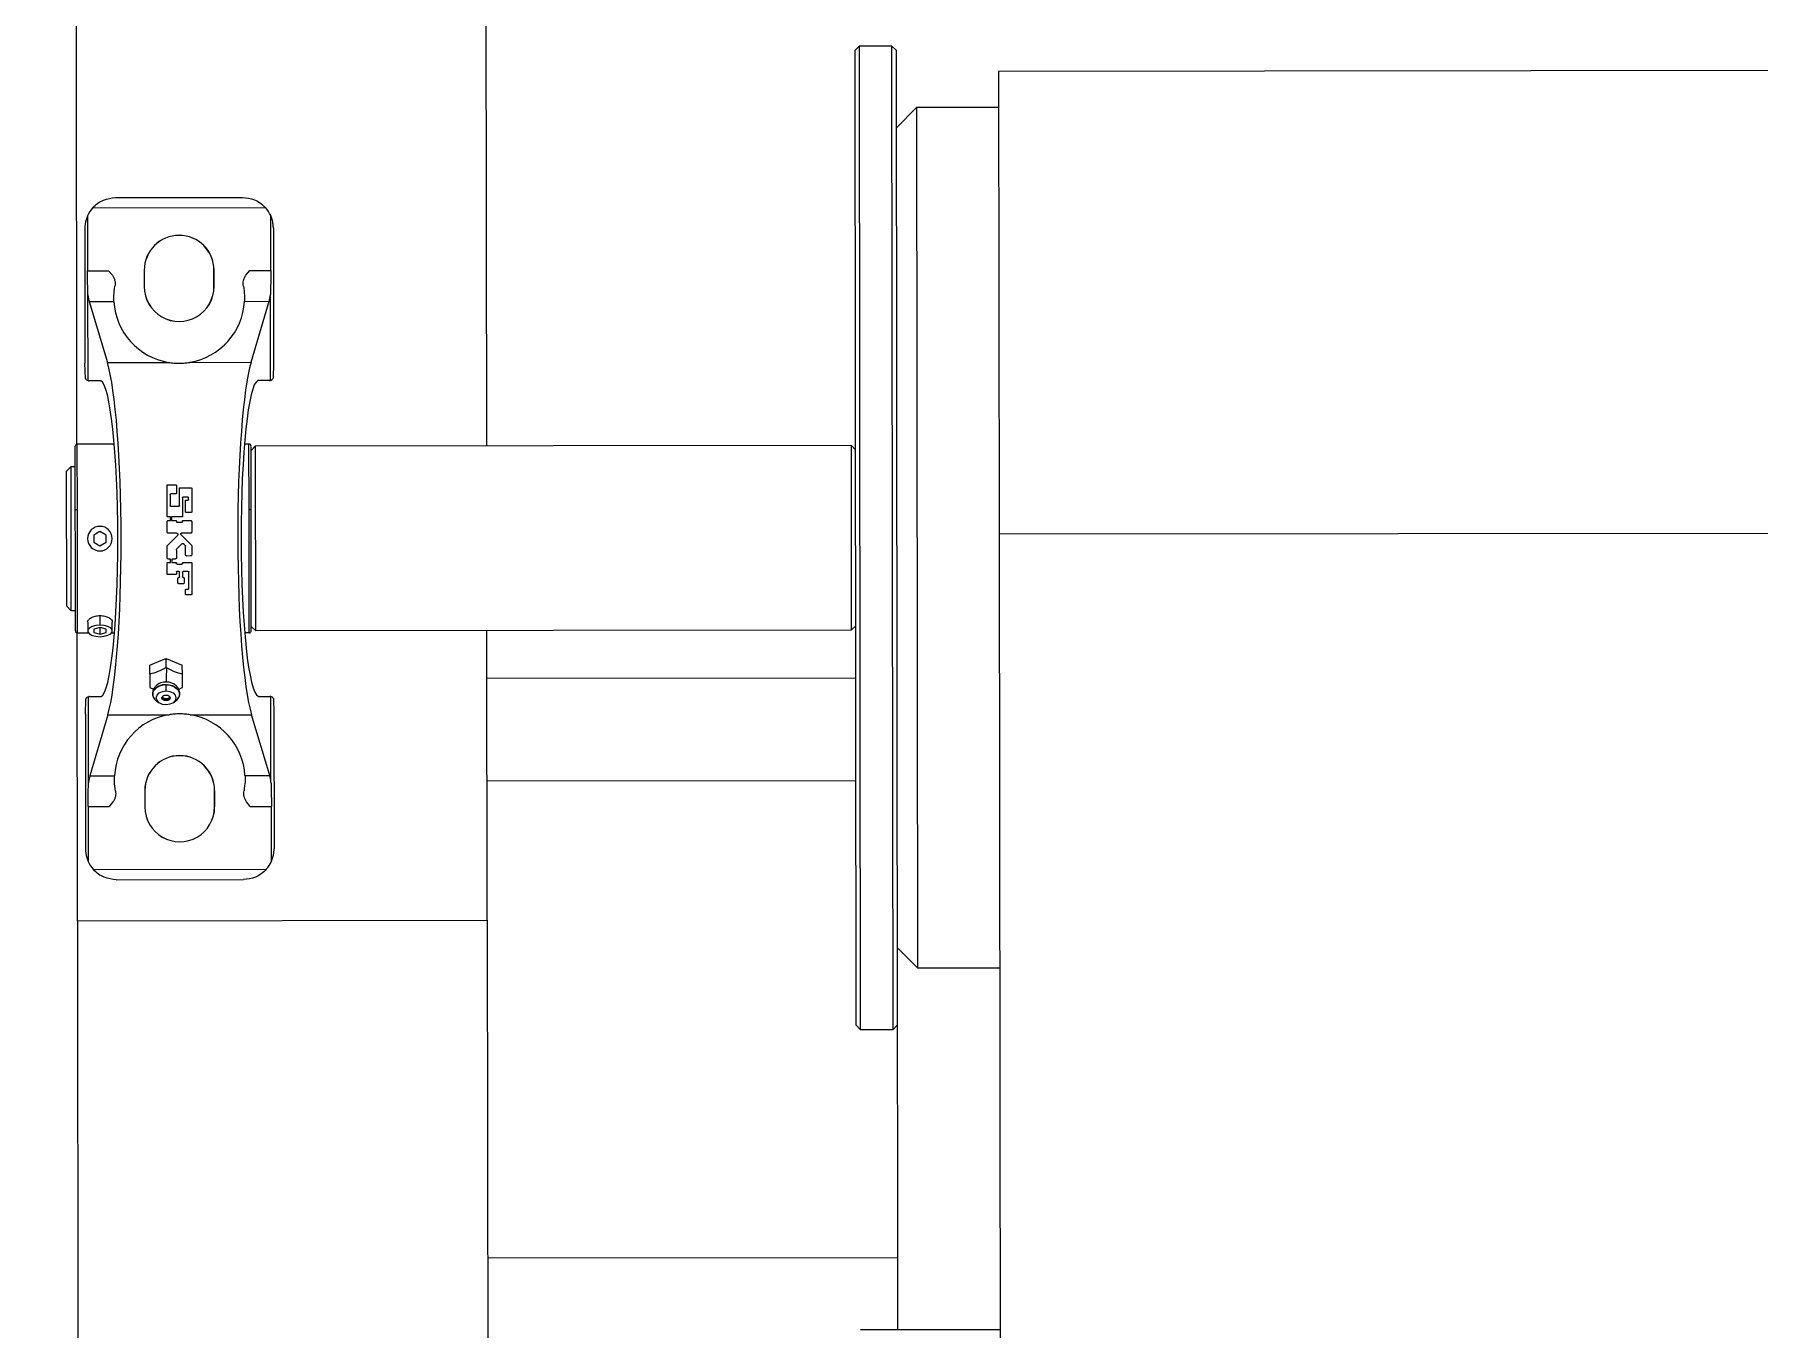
# Model space of a CAD drawing. Header units: feet. Extents: x -99009 to 3252343, y -11094690 to 9035152.
# Drawn here: x 2514969.4 to 2515390.3, y -1991440.2 to -1991124.1 of the extents above; entities that cross this region are included whole.
import ezdxf

# ---------------------------------------------------------------- set-up
doc = ezdxf.new("R2010")
doc.units = ezdxf.units.FT
for name, color, linetype in [('1', 1, 'Continuous'), ('JOB', 4, 'Continuous'), ('K-LINE', 7, 'Continuous')]:
    doc.layers.add(name, color=color, linetype=linetype)

# ---------------------------------------------------------------- blocks, each defined once
blk = doc.blocks.new('furnace')
at = {"layer": 'K-LINE', "color": 7, "linetype": 'Continuous', "lineweight": 25}
for p, q in [((120293.65, 49679.19), (120293.65, 48879.19)), ((120406.65, 49679.19), (120406.65, 48879.19)), ((120293.65, 48879.19), (120406.65, 48879.19)), ((120302.46, 48879.19), (120302.46, 48859.19)), ((120406.65, 48879.19), (121600.71, 48879.19)), ((120512.46, 48859.19), (120512.46, 48879.19)), ((120600.71, 48845.19), (120600.71, 48879.19)), ((120302.46, 48859.19), (120307.46, 48854.19)), ((120302.46, 48859.19), (120512.46, 48859.19)), ((120507.46, 48854.19), (120512.46, 48859.19)), ((120288.46, 48854.19), (120287.46, 48853.19)), ((120287.46, 48853.19), (120287.46, 48845.19)), ((120291.38, 48853.19), (120287.46, 48853.19)), ((120288.46, 48854.19), (120292.35, 48854.19)), ((120527.46, 48853.19), (120291.38, 48853.19)), ((120292.35, 48854.19), (120526.46, 48854.19)), ((120527.46, 48853.19), (120526.46, 48854.19)), ((120526.46, 48854.19), (120565.14, 48854.19)), ((120527.46, 48845.19), (120527.46, 48853.19)), ((120565.14, 48854.19), (120600.71, 48854.19)), ((120583.21, 48854.19), (120583.21, 48754.19)), ((120287.46, 48845.19), (120288.46, 48844.19)), ((120287.46, 48845.19), (120291.38, 48845.19)), ((120292.35, 48844.19), (120288.46, 48844.19)), ((120291.38, 48845.19), (120527.46, 48845.19)), ((120526.46, 48844.19), (120292.35, 48844.19)), ((120385.96, 48844.19), (120384.96, 48843.19)), ((120429.96, 48843.19), (120428.96, 48844.19)), ((120441.71, 48844.19), (120441.71, 48754.19)), ((120466.71, 48754.19), (120466.71, 48844.19)), ((120526.46, 48844.19), (120527.46, 48845.19)), ((120384.96, 48843.19), (120384.96, 48697.69)), ((120385.7, 48843.19), (120384.96, 48843.19)), ((120429.96, 48843.19), (120385.7, 48843.19)), ((120429.96, 48697.69), (120429.96, 48843.19)), ((120384.96, 48754.19), (120250.71, 48754.19)), ((120500.71, 48754.19), (120429.96, 48754.19)), ((120500.71, 48754.19), (121600.71, 48754.19)), ((120500.71, 48654.19), (120500.71, 48754.19)), ((120342.08, 48701.55), (120328.67, 48701.55)), ((120331.71, 48702.19), (120364.65, 48702.19)), ((120342.08, 48696.41), (120342.08, 48701.55)), ((120368.88, 48701.46), (120347.93, 48701.46)), ((120364.45, 48696.74), (120349.58, 48701.16)), ((120349.58, 48695.11), (120349.58, 48701.16)), ((120364.65, 48702.19), (120368.37, 48702.09)), ((120368.91, 48701.19), (120368.91, 48698.35)), ((120446.01, 48698.35), (120446.01, 48701.19)), ((120467, 48701.46), (120446.05, 48701.46)), ((120446.56, 48702.09), (120450.27, 48702.19)), ((120450.27, 48702.19), (120483.21, 48702.19)), ((120465.35, 48701.16), (120450.47, 48696.74)), ((120465.35, 48695.11), (120465.35, 48701.16)), ((120472.85, 48696.41), (120472.85, 48701.55)), ((120486.26, 48701.55), (120472.85, 48701.55)), ((120326.71, 48658.1), (120326.71, 48700.28)), ((120364.45, 48681.78), (120364.45, 48696.74)), ((120368.91, 48698.35), (120368.94, 48698.35)), ((120384.96, 48697.69), (120385.96, 48696.69)), ((120384.96, 48697.69), (120385.7, 48697.69)), ((120385.7, 48697.69), (120429.96, 48697.69)), ((120428.96, 48696.69), (120386.66, 48696.69)), ((120428.96, 48696.69), (120429.96, 48697.69)), ((120445.98, 48698.35), (120446.01, 48698.35)), ((120450.47, 48681.78), (120450.47, 48696.74)), ((120488.21, 48658.1), (120488.21, 48700.28)), ((120324.21, 48663.69), (120324.21, 48694.69)), ((120343.19, 48695.5), (120342.08, 48696.41)), ((120400.34, 48696.19), (120384.41, 48696.19)), ((120384.41, 48696.19), (120384.41, 48695.09)), ((120430.51, 48696.19), (120400.34, 48696.19)), ((120430.51, 48696.19), (120430.51, 48695.09)), ((120472.85, 48696.41), (120471.73, 48695.5)), ((120490.71, 48663.69), (120490.71, 48694.69)), ((120345.96, 48687.72), (120341.96, 48687.72)), ((120341.96, 48687.72), (120341.96, 48687.69)), ((120345.96, 48687.69), (120341.96, 48687.69)), ((120345.96, 48687.72), (120345.96, 48687.69)), ((120472.96, 48687.72), (120468.96, 48687.72)), ((120468.96, 48687.72), (120468.96, 48687.69)), ((120472.96, 48687.69), (120468.96, 48687.69)), ((120472.96, 48687.72), (120472.96, 48687.69)), ((120395.08, 48679.29), (120395.08, 48682.09)), ((120395.17, 48682.19), (120400.97, 48682.19)), ((120397.32, 48681.34), (120397.32, 48680.04)), ((120397.98, 48681.44), (120397.42, 48681.44)), ((120397.42, 48679.94), (120402.1, 48679.94)), ((120398.07, 48680.79), (120398.07, 48681.34)), ((120400.97, 48680.69), (120398.17, 48680.69)), ((120401.07, 48682.09), (120401.07, 48680.79)), ((120402.19, 48679.85), (120402.19, 48677.29)), ((120403.03, 48680.13), (120403.03, 48681.88)), ((120403.48, 48679.94), (120403.22, 48679.94)), ((120403.34, 48682.19), (120405.87, 48682.19)), ((120403.48, 48678.45), (120403.48, 48679.94)), ((120406.18, 48681.88), (120406.18, 48679.67)), ((120406.49, 48679.54), (120408.98, 48682.03)), ((120409.14, 48680.6), (120408.74, 48680.2)), ((120408.74, 48679.77), (120409.91, 48678.6)), ((120409.36, 48682.19), (120411.41, 48682.19)), ((120411.41, 48680.69), (120409.36, 48680.69)), ((120411.72, 48681.88), (120411.72, 48681)), ((120413.31, 48680.11), (120413.31, 48682.1)), ((120413.41, 48682.19), (120421.08, 48682.19)), ((120413.52, 48679.94), (120413.48, 48679.94)), ((120413.69, 48678.61), (120413.69, 48679.78)), ((120415.48, 48681.35), (120415.48, 48680.11)), ((120419.73, 48681.44), (120415.58, 48681.44)), ((120415.65, 48679.94), (120416.82, 48679.94)), ((120416.98, 48680.11), (120416.98, 48680.15)), ((120417.15, 48680.32), (120418.31, 48680.32)), ((120418.48, 48680.15), (120418.48, 48678.99)), ((120419.83, 48680.79), (120419.83, 48681.35)), ((120421.08, 48680.69), (120419.92, 48680.69)), ((120421.17, 48682.1), (120421.17, 48680.79)), ((120436.76, 48675.89), (120438.38, 48679.86)), ((120440.55, 48679.86), (120438.38, 48679.86)), ((120444.27, 48678.94), (120443.8, 48679.85)), ((120364.45, 48661.65), (120364.45, 48676.61)), ((120394.33, 48676.3), (120394.33, 48678.35)), ((120394.43, 48678.45), (120396.48, 48678.45)), ((120402.1, 48676.2), (120394.43, 48676.2)), ((120399.47, 48679.19), (120395.17, 48679.19)), ((120396.58, 48678.35), (120396.58, 48677.04)), ((120396.67, 48676.95), (120399.47, 48676.95)), ((120399.57, 48677.04), (120399.57, 48679.1)), ((120402.19, 48677.29), (120403.03, 48677.29)), ((120403.03, 48677.04), (120402.19, 48677.04)), ((120402.19, 48677.04), (120402.19, 48676.3)), ((120403.03, 48677.29), (120403.03, 48678.26)), ((120403.03, 48676.51), (120403.03, 48677.04)), ((120403.22, 48678.45), (120403.48, 48678.45)), ((120405.87, 48676.2), (120403.34, 48676.2)), ((120406.18, 48678.51), (120406.18, 48676.51)), ((120409.14, 48676.29), (120406.7, 48678.73)), ((120412.16, 48676.2), (120409.36, 48676.2)), ((120410.29, 48678.45), (120412.16, 48678.45)), ((120412.47, 48678.14), (120412.47, 48677.29)), ((120412.47, 48677.29), (120413.31, 48677.29)), ((120413.31, 48677.04), (120412.47, 48677.04)), ((120412.47, 48677.04), (120412.47, 48676.51)), ((120413.31, 48677.29), (120413.31, 48678.28)), ((120413.31, 48676.37), (120413.31, 48677.04)), ((120413.48, 48678.45), (120413.52, 48678.45)), ((120416.14, 48676.2), (120413.48, 48676.2)), ((120415.48, 48679.03), (120415.48, 48678.54)), ((120415.58, 48678.45), (120416.07, 48678.45)), ((120416.82, 48679.19), (120415.65, 48679.19)), ((120416.23, 48678.28), (120416.23, 48676.29)), ((120416.98, 48678.99), (120416.98, 48679.03)), ((120418.31, 48678.82), (120417.15, 48678.82)), ((120437.24, 48674.64), (120436.76, 48675.89)), ((120438.93, 48675.89), (120436.76, 48675.89)), ((120438.98, 48675.98), (120438.94, 48675.91)), ((120444.66, 48675.89), (120443.14, 48675.89)), ((120445.97, 48676.73), (120446.18, 48676.78)), ((120446.15, 48679.03), (120446.47, 48678.84)), ((120447.06, 48675.89), (120446.88, 48675.89)), ((120447.54, 48677.61), (120447.09, 48678.24)), ((120450.47, 48661.65), (120450.47, 48676.61)), ((120438.38, 48671.92), (120437.24, 48674.64)), ((120440.55, 48671.92), (120438.38, 48671.92)), ((120443.8, 48671.94), (120444.23, 48672.83)), ((120446.18, 48675.01), (120445.97, 48675.06)), ((120447.09, 48673.55), (120447.54, 48674.18)), ((120341.96, 48670.67), (120341.96, 48670.69)), ((120341.96, 48670.69), (120345.96, 48670.69)), ((120341.96, 48670.67), (120345.96, 48670.67)), ((120345.96, 48670.67), (120345.96, 48670.69)), ((120468.96, 48670.69), (120472.96, 48670.69)), ((120468.96, 48670.67), (120468.96, 48670.69)), ((120468.96, 48670.67), (120472.96, 48670.67)), ((120472.96, 48670.67), (120472.96, 48670.69)), ((120349.58, 48657.23), (120349.58, 48663.28)), ((120384.41, 48663.3), (120384.41, 48654.29)), ((120430.51, 48663.3), (120430.51, 48662.57)), ((120465.35, 48657.23), (120465.35, 48663.28)), ((120342.08, 48661.98), (120343.19, 48662.89)), ((120342.08, 48656.84), (120342.08, 48661.98)), ((120349.58, 48657.23), (120364.45, 48661.65)), ((120368.94, 48660.04), (120368.91, 48660.04)), ((120368.91, 48660.04), (120368.91, 48657.19)), ((120406.6, 48661.29), (120405.73, 48659.79)), ((120405.73, 48659.79), (120406.6, 48658.29)), ((120408.33, 48661.29), (120406.6, 48661.29)), ((120409.19, 48659.79), (120408.33, 48661.29)), ((120408.33, 48658.29), (120409.19, 48659.79)), ((120428.57, 48659.79), (120426.23, 48659.79)), ((120429.98, 48662.79), (120427.81, 48662.79)), ((120429.57, 48661.29), (120429.16, 48659.79)), ((120429.16, 48659.79), (120429.57, 48658.29)), ((120430.79, 48659.79), (120429.16, 48659.79)), ((120430.38, 48661.29), (120429.57, 48661.29)), ((120430.79, 48659.79), (120430.38, 48661.29)), ((120430.38, 48658.29), (120430.79, 48659.79)), ((120446.01, 48660.04), (120445.98, 48660.04)), ((120446.01, 48657.19), (120446.01, 48660.04)), ((120450.47, 48661.65), (120465.35, 48657.23)), ((120471.73, 48662.89), (120472.85, 48661.98)), ((120472.85, 48656.84), (120472.85, 48661.98)), ((120328.67, 48656.84), (120342.08, 48656.84)), ((120331.71, 48656.19), (120364.65, 48656.19)), ((120368.88, 48656.93), (120347.93, 48656.93)), ((120368.37, 48656.3), (120364.65, 48656.19)), ((120406.6, 48658.29), (120408.33, 48658.29)), ((120427.81, 48656.79), (120429.98, 48656.79)), ((120429.57, 48658.29), (120430.38, 48658.29)), ((120430.51, 48657.02), (120430.51, 48654.29)), ((120467, 48656.93), (120446.05, 48656.93)), ((120450.27, 48656.19), (120446.56, 48656.3)), ((120450.27, 48656.19), (120483.21, 48656.19)), ((120472.85, 48656.84), (120486.26, 48656.84)), ((120384.42, 48654.19), (120250.71, 48654.19)), ((120400.34, 48654.29), (120384.41, 48654.29)), ((120400.49, 48653.79), (120384.91, 48653.79)), ((120389.96, 48653.79), (120389.96, 48652.69)), ((120389.96, 48652.69), (120390.96, 48651.69)), ((120389.96, 48652.69), (120424.96, 48652.69)), ((120423.96, 48651.69), (120390.96, 48651.69)), ((120430.51, 48654.29), (120400.34, 48654.29)), ((120423.96, 48651.69), (120424.96, 48652.69)), ((120424.96, 48652.69), (120424.96, 48653.79)), ((120500.71, 48654.19), (120430.5, 48654.19)), ((120500.71, 48654.19), (121600.71, 48654.19))]:
    blk.add_line(p, q, dxfattribs=at)
at = {"layer": 'K-LINE', "color": 7, "linetype": 'Continuous', "lineweight": 25, "flags": 128}
for points in [[(120400.34, 48696.19), (120400.34, 48696.29), (120400.35, 48696.39), (120400.37, 48696.47), (120400.39, 48696.55), (120400.41, 48696.61), (120400.44, 48696.66), (120400.46, 48696.69), (120400.49, 48696.69)], [(120444.7, 48672.76), (120443.99, 48673.29), (120443.45, 48674.15), (120443.14, 48675.21), (120443.11, 48676.35), (120443.36, 48677.44), (120443.86, 48678.35), (120444.55, 48678.96), (120445.34, 48679.19), (120446.15, 48679.03)], [(120443.14, 48675.89), (120443.2, 48676.66), (120443.39, 48677.39), (120443.7, 48678.03), (120444.1, 48678.55), (120444.57, 48678.93), (120445.1, 48679.14), (120445.64, 48679.17), (120446.18, 48679.02)], [(120444.66, 48675.89), (120444.79, 48676.81), (120445.15, 48677.59), (120445.7, 48678.11), (120446.35, 48678.29), (120447, 48678.11), (120447.55, 48677.59), (120447.92, 48676.81), (120448.05, 48675.89)], [(120448.05, 48675.89), (120447.92, 48674.98), (120447.55, 48674.2), (120447, 48673.68), (120446.35, 48673.49), (120445.7, 48673.68), (120445.15, 48674.2), (120444.79, 48674.98), (120444.66, 48675.89)], [(120445.65, 48675.89), (120445.7, 48676.28), (120445.85, 48676.6), (120446.08, 48676.82), (120446.35, 48676.89), (120446.62, 48676.82), (120446.85, 48676.6), (120447.01, 48676.28), (120447.06, 48675.89)], [(120447.06, 48675.89), (120447.01, 48675.51), (120446.85, 48675.19), (120446.62, 48674.97), (120446.35, 48674.89), (120446.08, 48674.97), (120445.85, 48675.19), (120445.7, 48675.51), (120445.65, 48675.89)], [(120431.39, 48659.79), (120431.3, 48660.82), (120431.06, 48661.72), (120430.68, 48662.39), (120430.22, 48662.75), (120429.73, 48662.75), (120429.27, 48662.39), (120428.9, 48661.72), (120428.65, 48660.82), (120428.57, 48659.79)], [(120428.57, 48659.79), (120428.65, 48658.77), (120428.9, 48657.87), (120429.27, 48657.2), (120429.73, 48656.84), (120430.22, 48656.84), (120430.68, 48657.2), (120431.06, 48657.87), (120431.3, 48658.77), (120431.39, 48659.79)], [(120400.49, 48653.79), (120400.46, 48653.8), (120400.44, 48653.83), (120400.41, 48653.88), (120400.39, 48653.94), (120400.37, 48654.02), (120400.35, 48654.1), (120400.34, 48654.2), (120400.34, 48654.29)]]:
    blk.add_lwpolyline(points, dxfattribs=at)
at = {"layer": 'K-LINE', "color": 7, "linetype": 'Continuous', "lineweight": 25}
for centre, radius, start, end in [((120331.71, 48694.69), 7.5, 113.9554, 131.8103), ((120367.91, 48701.19), 1, 15.3828, 63.0739), ((120367.91, 48701.19), 1, 0, 15.3828), ((120447.01, 48701.19), 1, 164.6172, 180), ((120447.01, 48701.19), 1, 116.9261, 164.6172), ((120483.21, 48694.69), 7.5, 48.1897, 66.0446), ((120384.91, 48696.19), 0.5, 90, 180), ((120430.01, 48696.19), 0.5, 0, 90), ((120348.72, 48679.19), 15.94, 9.3355, 86.9287), ((120466.2, 48679.19), 15.94, 93.0713, 170.6645), ((120341.96, 48679.19), 8.52, 90, 270), ((120341.96, 48679.19), 8.5, 90, 270), ((120345.96, 48679.19), 8.52, 270, 90), ((120345.96, 48679.19), 8.5, 270, 90), ((120468.96, 48679.19), 8.52, 90, 270), ((120468.96, 48679.19), 8.5, 90, 270), ((120472.96, 48679.19), 8.52, 270, 90), ((120472.96, 48679.19), 8.5, 270, 90), ((120442.58, 48677.38), 3.2, 129.0774, 129.3857), ((120441.77, 48677.38), 3.2, 50.6143, 50.9226), ((120348.72, 48679.19), 15.94, 273.0713, 350.6645), ((120445.42, 48675.89), 6.47, 179.9037, 180.0963), ((120441.64, 48790.76), 114.81, 268.6709, 270.4248), ((120445.89, 48676.07), 3.39, 135.8107, 182.0469), ((120446.05, 48675.79), 3.56, 177.3134, 223.1854), ((120446.5, 48675.65), 3.37, 175.8136, 238.5695), ((120446.14, 48678.99), 0.0465, 39.1055, 85.1103), ((120445.15, 48676.9), 2.35, 34.6829, 64.1097), ((120445.21, 48675.93), 1.29, 358.2761, 41.1763), ((120446.13, 48676.19), 0.595, 31.3824, 85.3272), ((120445.21, 48675.86), 1.29, 318.8237, 1.7239), ((120445.96, 48676.01), 0.929, 352.9379, 70.9582), ((120445.96, 48675.78), 0.929, 289.0418, 7.0621), ((120445.72, 48675.89), 1.1, 0, 33.3142), ((120445.72, 48675.89), 1.1, 326.6858, 0), ((120466.2, 48679.19), 15.94, 189.3355, 266.9287), ((120442.58, 48674.41), 3.2, 230.6143, 230.9226), ((120441.77, 48674.41), 3.2, 309.0774, 309.3857), ((120444.61, 48673.72), 0.965, 245.6276, 275.512), ((120445.43, 48674.36), 1.76, 245.6984, 306.7284), ((120444.7, 48672.83), 0.0772, 276.7277, 309.3959), ((120445.46, 48674.53), 1.9, 247.7665, 328.9936), ((120446.13, 48675.6), 0.595, 274.6728, 328.6176), ((120407.46, 48659.79), 3, 0, 180), ((120407.46, 48659.79), 3, 180, 0), ((120331.71, 48663.69), 7.5, 228.1897, 246.0446), ((120367.91, 48657.19), 1, 296.9261, 344.6172), ((120367.91, 48657.19), 1, 344.6172, 0), ((120447.01, 48657.19), 1, 180, 195.3828), ((120447.01, 48657.19), 1, 195.3828, 243.0739), ((120483.21, 48663.69), 7.5, 293.9554, 311.8103), ((120384.91, 48654.29), 0.5, 180, 270), ((120430.01, 48654.29), 0.5, 270, 0)]:
    blk.add_arc(centre, radius, start, end, dxfattribs=at)
for centre, major_axis, start_param, end_param in [((120342.08, 48700.85), (-8, 0), 3.498272, 3.89277), ((120472.85, 48700.85), (-8, 0), 5.532008, 5.926506), ((120407.46, 48698.51), (-45.9, 0), 0.35668, 2.784913), ((120407.46, 48698.51), (-38.55, 0), 0.03892, 1.570796), ((120407.46, 48698.51), (-38.55, 0), 1.570796, 3.102672), ((120407.46, 48659.88), (-45.9, 0), 3.498272, 5.926506), ((120407.46, 48659.88), (-38.55, 0), 4.712389, 6.244265), ((120407.46, 48659.88), (-38.55, 0), 3.180513, 4.712389), ((120342.08, 48657.54), (-8, 0), 2.390415, 2.784913), ((120472.85, 48657.54), (-8, 0), 0.35668, 0.751178)]:
    blk.add_ellipse(centre, major_axis=major_axis, ratio=0.110931, start_param=start_param, end_param=end_param, dxfattribs=at)
for points, knots in [([(120331.71, 48702.19), (120331.68, 48702.19), (120331.61, 48702.19), (120331.46, 48702.19), (120331.18, 48702.18), (120330.86, 48702.15), (120330.48, 48702.1), (120330.05, 48702.01), (120329.59, 48701.89), (120329.1, 48701.73), (120328.82, 48701.61), (120328.67, 48701.55)], [0, 0, 0, 0, 0.005217, 0.011098, 0.02652, 0.077052, 0.156855, 0.266721, 0.459814, 0.704968, 1, 1, 1, 1]), ([(120342.08, 48701.55), (120342.62, 48701.55), (120343.71, 48701.55), (120345.29, 48701.53), (120346.74, 48701.5), (120347.54, 48701.47), (120347.93, 48701.46)], [0, 0, 0, 0, 0.2473298, 0.4999566, 0.7526065, 1, 1, 1, 1]), ([(120467, 48701.46), (120467.39, 48701.47), (120468.18, 48701.5), (120469.64, 48701.53), (120471.21, 48701.55), (120472.3, 48701.55), (120472.85, 48701.55)], [0, 0, 0, 0, 0.2473935, 0.5000434, 0.7526702, 1, 1, 1, 1]), ([(120486.26, 48701.55), (120486.1, 48701.61), (120485.82, 48701.73), (120485.34, 48701.89), (120484.87, 48702.01), (120484.44, 48702.1), (120484.07, 48702.15), (120483.75, 48702.18), (120483.46, 48702.19), (120483.32, 48702.19), (120483.25, 48702.19), (120483.21, 48702.19)], [0, 0, 0, 0, 0.295032, 0.540186, 0.733279, 0.843145, 0.922948, 0.97348, 0.988902, 0.994783, 1, 1, 1, 1]), ([(120324.21, 48694.69), (120324.32, 48695.68), (120324.49, 48697.17), (120325.52, 48699.06), (120326.32, 48699.88), (120326.71, 48700.28)], [0, 0, 0, 0, 0.499602, 0.750383, 1, 1, 1, 1]), ([(120400.49, 48696.69), (120399.12, 48696.69), (120396.36, 48696.69), (120392.73, 48696.69), (120389.64, 48696.69), (120387.23, 48696.69), (120385.65, 48696.69), (120384.9, 48696.69), (120384.99, 48696.69), (120385.02, 48696.69)], [0, 0, 0, 0, 0.156254, 0.312508, 0.468761, 0.625015, 0.781269, 0.937523, 1, 1, 1, 1]), ([(120429.91, 48696.69), (120429.92, 48696.69), (120429.95, 48696.69), (120429.02, 48696.69), (120427.27, 48696.69), (120424.72, 48696.69), (120421.51, 48696.69), (120417.77, 48696.69), (120413.62, 48696.69), (120409.25, 48696.69), (120404.78, 48696.69), (120401.92, 48696.69), (120400.49, 48696.69)], [0, 0, 0, 0, 0.062515, 0.16668, 0.270845, 0.37501, 0.479175, 0.58334, 0.687505, 0.79167, 0.895835, 1, 1, 1, 1]), ([(120488.21, 48700.28), (120488.61, 48699.88), (120489.4, 48699.06), (120490.44, 48697.17), (120490.6, 48695.68), (120490.71, 48694.69)], [0, 0, 0, 0, 0.249617, 0.500398, 1, 1, 1, 1]), ([(120345.87, 48694.88), (120345.65, 48694.85), (120345.2, 48694.79), (120344.5, 48694.88), (120343.81, 48695.1), (120343.4, 48695.36), (120343.19, 48695.5)], [0, 0, 0, 0, 0.2502384, 0.5000495, 0.7507559, 1, 1, 1, 1]), ([(120345.87, 48694.88), (120346.68, 48694.98), (120348.3, 48695.19), (120349.15, 48695.14), (120349.58, 48695.11)], [0, 0, 0, 0, 0.50002, 1, 1, 1, 1]), ([(120465.35, 48695.11), (120465.78, 48695.14), (120466.63, 48695.19), (120468.25, 48694.98), (120469.06, 48694.88)], [0, 0, 0, 0, 0.500132, 1, 1, 1, 1]), ([(120471.73, 48695.5), (120471.53, 48695.36), (120471.11, 48695.09), (120470.42, 48694.88), (120469.72, 48694.79), (120469.28, 48694.85), (120469.06, 48694.88)], [0, 0, 0, 0, 0.250339, 0.500211, 0.750488, 1, 1, 1, 1]), ([(120364.45, 48676.61), (120364.51, 48677.02), (120364.63, 48677.85), (120364.68, 48679.2), (120364.63, 48680.54), (120364.51, 48681.37), (120364.45, 48681.78)], [0, 0, 0, 0, 0.250311, 0.500349, 0.750582, 1, 1, 1, 1]), ([(120395.08, 48682.09), (120395.08, 48682.1), (120395.08, 48682.11), (120395.08, 48682.13), (120395.09, 48682.15), (120395.11, 48682.17), (120395.14, 48682.19), (120395.16, 48682.19), (120395.17, 48682.19)], [0, 0, 0, 0, 0.12538, 0.250562, 0.376054, 0.501242, 0.750798, 1, 1, 1, 1]), ([(120397.32, 48681.34), (120397.32, 48681.35), (120397.33, 48681.36), (120397.33, 48681.39), (120397.35, 48681.41), (120397.38, 48681.44), (120397.41, 48681.44), (120397.42, 48681.44)], [0, 0, 0, 0, 0.125542, 0.250887, 0.500648, 0.750515, 1, 1, 1, 1]), ([(120397.42, 48679.94), (120397.41, 48679.94), (120397.38, 48679.95), (120397.35, 48679.97), (120397.33, 48680), (120397.33, 48680.02), (120397.32, 48680.03), (120397.32, 48680.04)], [0, 0, 0, 0, 0.249761, 0.499577, 0.74938, 0.874914, 1, 1, 1, 1]), ([(120397.98, 48681.44), (120397.99, 48681.44), (120398.01, 48681.44), (120398.05, 48681.41), (120398.06, 48681.39), (120398.07, 48681.36), (120398.07, 48681.35), (120398.07, 48681.34)], [0, 0, 0, 0, 0.249756, 0.49957, 0.749379, 0.874899, 1, 1, 1, 1]), ([(120398.17, 48680.69), (120398.16, 48680.69), (120398.13, 48680.7), (120398.1, 48680.72), (120398.08, 48680.75), (120398.07, 48680.77), (120398.07, 48680.78), (120398.07, 48680.79)], [0, 0, 0, 0, 0.249747, 0.499561, 0.749382, 0.874903, 1, 1, 1, 1]), ([(120400.97, 48682.19), (120400.98, 48682.19), (120401.01, 48682.19), (120401.04, 48682.16), (120401.06, 48682.13), (120401.07, 48682.11), (120401.07, 48682.09)], [0, 0, 0, 0, 0.250033, 0.500154, 0.750308, 1, 1, 1, 1]), ([(120401.07, 48680.79), (120401.07, 48680.77), (120401.06, 48680.75), (120401.04, 48680.72), (120401.01, 48680.7), (120400.99, 48680.69), (120400.97, 48680.69)], [0, 0, 0, 0, 0.2499701, 0.5000707, 0.7502483, 1, 1, 1, 1]), ([(120402.1, 48679.94), (120402.11, 48679.94), (120402.13, 48679.94), (120402.17, 48679.92), (120402.19, 48679.89), (120402.19, 48679.86), (120402.19, 48679.85)], [0, 0, 0, 0, 0.250023, 0.500141, 0.750299, 1, 1, 1, 1]), ([(120403.03, 48681.88), (120403.04, 48681.92), (120403.05, 48682), (120403.12, 48682.11), (120403.22, 48682.18), (120403.3, 48682.19), (120403.34, 48682.19)], [0, 0, 0, 0, 0.2499873, 0.5000939, 0.7502663, 1, 1, 1, 1]), ([(120403.22, 48679.94), (120403.19, 48679.95), (120403.15, 48679.95), (120403.08, 48679.99), (120403.04, 48680.05), (120403.04, 48680.1), (120403.03, 48680.13)], [0, 0, 0, 0, 0.250015, 0.500131, 0.750293, 1, 1, 1, 1]), ([(120405.87, 48682.19), (120405.91, 48682.19), (120405.99, 48682.18), (120406.09, 48682.11), (120406.16, 48682), (120406.17, 48681.92), (120406.18, 48681.88)], [0, 0, 0, 0, 0.250003, 0.500115, 0.750281, 1, 1, 1, 1]), ([(120408.74, 48679.77), (120408.72, 48679.8), (120408.67, 48679.86), (120408.65, 48679.99), (120408.67, 48680.11), (120408.72, 48680.17), (120408.74, 48680.2)], [0, 0, 0, 0, 0.2500097, 0.5001198, 0.7502785, 1, 1, 1, 1]), ([(120408.98, 48682.03), (120409.03, 48682.08), (120409.15, 48682.17), (120409.29, 48682.18), (120409.36, 48682.19)], [0, 0, 0, 0, 0.5001087, 1, 1, 1, 1]), ([(120409.14, 48680.6), (120409.18, 48680.63), (120409.24, 48680.68), (120409.32, 48680.69), (120409.36, 48680.69)], [0, 0, 0, 0, 0.500106, 1, 1, 1, 1]), ([(120411.41, 48682.19), (120411.45, 48682.19), (120411.53, 48682.18), (120411.64, 48682.11), (120411.71, 48682), (120411.72, 48681.92), (120411.72, 48681.88)], [0, 0, 0, 0, 0.250014, 0.500129, 0.750291, 1, 1, 1, 1]), ([(120411.72, 48681), (120411.72, 48680.96), (120411.71, 48680.88), (120411.64, 48680.78), (120411.53, 48680.71), (120411.45, 48680.7), (120411.41, 48680.69)], [0, 0, 0, 0, 0.2499884, 0.5000953, 0.7502674, 1, 1, 1, 1]), ([(120413.31, 48682.1), (120413.31, 48682.11), (120413.32, 48682.13), (120413.34, 48682.16), (120413.37, 48682.19), (120413.39, 48682.19), (120413.41, 48682.19)], [0, 0, 0, 0, 0.249975, 0.500078, 0.750253, 1, 1, 1, 1]), ([(120413.48, 48679.94), (120413.46, 48679.95), (120413.41, 48679.95), (120413.36, 48679.99), (120413.32, 48680.04), (120413.31, 48680.09), (120413.31, 48680.11)], [0, 0, 0, 0, 0.250028, 0.500148, 0.750304, 1, 1, 1, 1]), ([(120413.52, 48679.94), (120413.54, 48679.94), (120413.59, 48679.94), (120413.64, 48679.9), (120413.68, 48679.84), (120413.68, 48679.8), (120413.69, 48679.78)], [0, 0, 0, 0, 0.250038, 0.500158, 0.750306, 1, 1, 1, 1]), ([(120415.48, 48681.35), (120415.48, 48681.35), (120415.49, 48681.37), (120415.49, 48681.39), (120415.51, 48681.42), (120415.54, 48681.44), (120415.57, 48681.44), (120415.58, 48681.44)], [0, 0, 0, 0, 0.125543, 0.250895, 0.500675, 0.750539, 1, 1, 1, 1]), ([(120415.65, 48679.94), (120415.63, 48679.95), (120415.59, 48679.95), (120415.53, 48679.99), (120415.5, 48680.03), (120415.49, 48680.08), (120415.48, 48680.1), (120415.48, 48680.11)], [0, 0, 0, 0, 0.249744, 0.499556, 0.749378, 0.874874, 1, 1, 1, 1]), ([(120416.98, 48680.11), (120416.98, 48680.1), (120416.98, 48680.08), (120416.97, 48680.03), (120416.94, 48679.99), (120416.88, 48679.95), (120416.84, 48679.95), (120416.82, 48679.94)], [0, 0, 0, 0, 0.125542, 0.25089, 0.500657, 0.750524, 1, 1, 1, 1]), ([(120416.98, 48680.15), (120416.98, 48680.16), (120416.98, 48680.18), (120417, 48680.23), (120417.03, 48680.27), (120417.08, 48680.31), (120417.13, 48680.31), (120417.15, 48680.32)], [0, 0, 0, 0, 0.12554, 0.250891, 0.500658, 0.750526, 1, 1, 1, 1]), ([(120418.31, 48680.32), (120418.33, 48680.31), (120418.38, 48680.31), (120418.43, 48680.27), (120418.46, 48680.23), (120418.48, 48680.18), (120418.48, 48680.16), (120418.48, 48680.15)], [0, 0, 0, 0, 0.249763, 0.499579, 0.749382, 0.874939, 1, 1, 1, 1]), ([(120419.73, 48681.44), (120419.75, 48681.44), (120419.77, 48681.44), (120419.8, 48681.42), (120419.81, 48681.4), (120419.82, 48681.38), (120419.83, 48681.37), (120419.83, 48681.35), (120419.83, 48681.35)], [0, 0, 0, 0, 0.249472, 0.498977, 0.624541, 0.749696, 0.875123, 1, 1, 1, 1]), ([(120419.92, 48680.69), (120419.91, 48680.69), (120419.89, 48680.7), (120419.86, 48680.71), (120419.84, 48680.73), (120419.83, 48680.75), (120419.83, 48680.77), (120419.83, 48680.78), (120419.83, 48680.79)], [0, 0, 0, 0, 0.249468, 0.498973, 0.624536, 0.749697, 0.875129, 1, 1, 1, 1]), ([(120421.08, 48682.19), (120421.09, 48682.19), (120421.11, 48682.19), (120421.14, 48682.17), (120421.15, 48682.15), (120421.16, 48682.13), (120421.17, 48682.11), (120421.17, 48682.1), (120421.17, 48682.1)], [0, 0, 0, 0, 0.24948, 0.498985, 0.624554, 0.749698, 0.875157, 1, 1, 1, 1]), ([(120421.17, 48680.79), (120421.17, 48680.78), (120421.17, 48680.77), (120421.16, 48680.75), (120421.15, 48680.73), (120421.14, 48680.71), (120421.11, 48680.7), (120421.09, 48680.69), (120421.08, 48680.69)], [0, 0, 0, 0, 0.125377, 0.250551, 0.376027, 0.50122, 0.750772, 1, 1, 1, 1]), ([(120440.55, 48679.85), (120440.39, 48679.21), (120440.05, 48677.92), (120439.34, 48676.63), (120438.98, 48675.98)], [0, 0, 0, 0, 0.500077, 1, 1, 1, 1]), ([(120440.55, 48679.85), (120440.55, 48679.86), (120440.56, 48679.86), (120440.56, 48679.86), (120440.55, 48679.86), (120440.55, 48679.86)], [0, 0, 0, 0, 0.500618, 0.750772, 1, 1, 1, 1]), ([(120440.55, 48679.86), (120440.56, 48679.86), (120440.56, 48679.86), (120440.56, 48679.86), (120440.57, 48679.86), (120440.57, 48679.86)], [0, 0, 0, 0, 0.249448, 0.498992, 1, 1, 1, 1]), ([(120443.79, 48679.86), (120443.35, 48679.86), (120442.47, 48679.86), (120441.2, 48679.86), (120440.57, 48679.86)], [0, 0, 0, 0, 0.5, 1, 1, 1, 1]), ([(120443.79, 48679.86), (120443.79, 48679.86), (120443.79, 48679.86), (120443.8, 48679.86), (120443.8, 48679.86), (120443.8, 48679.86)], [0, 0, 0, 0, 0.5005255, 0.7509965, 1, 1, 1, 1]), ([(120443.8, 48679.86), (120443.8, 48679.86), (120443.8, 48679.86), (120443.8, 48679.86), (120443.8, 48679.86), (120443.8, 48679.85)], [0, 0, 0, 0, 0.2501315, 0.5001541, 1, 1, 1, 1]), ([(120450.47, 48681.78), (120450.41, 48681.37), (120450.3, 48680.54), (120450.25, 48679.19), (120450.3, 48677.85), (120450.42, 48677.02), (120450.47, 48676.61)], [0, 0, 0, 0, 0.250311, 0.500349, 0.750582, 1, 1, 1, 1]), ([(120394.33, 48678.35), (120394.33, 48678.36), (120394.33, 48678.37), (120394.34, 48678.39), (120394.35, 48678.4), (120394.36, 48678.42), (120394.39, 48678.44), (120394.41, 48678.44), (120394.43, 48678.45)], [0, 0, 0, 0, 0.125378, 0.250556, 0.376039, 0.50123, 0.750784, 1, 1, 1, 1]), ([(120394.43, 48676.2), (120394.41, 48676.2), (120394.39, 48676.2), (120394.36, 48676.22), (120394.35, 48676.24), (120394.34, 48676.26), (120394.33, 48676.28), (120394.33, 48676.29), (120394.33, 48676.3)], [0, 0, 0, 0, 0.249474, 0.498979, 0.624546, 0.749697, 0.875144, 1, 1, 1, 1]), ([(120395.17, 48679.19), (120395.16, 48679.2), (120395.14, 48679.2), (120395.11, 48679.22), (120395.09, 48679.24), (120395.08, 48679.25), (120395.08, 48679.27), (120395.08, 48679.28), (120395.08, 48679.29)], [0, 0, 0, 0, 0.249466, 0.498971, 0.624534, 0.749697, 0.875127, 1, 1, 1, 1]), ([(120396.48, 48678.45), (120396.49, 48678.44), (120396.52, 48678.44), (120396.55, 48678.42), (120396.57, 48678.39), (120396.57, 48678.37), (120396.57, 48678.36), (120396.58, 48678.35)], [0, 0, 0, 0, 0.249765, 0.499581, 0.749383, 0.874938, 1, 1, 1, 1]), ([(120396.67, 48676.95), (120396.66, 48676.95), (120396.63, 48676.95), (120396.6, 48676.97), (120396.58, 48677), (120396.58, 48677.03), (120396.58, 48677.04), (120396.58, 48677.04)], [0, 0, 0, 0, 0.249769, 0.499586, 0.74938, 0.874931, 1, 1, 1, 1]), ([(120399.47, 48679.19), (120399.49, 48679.19), (120399.51, 48679.19), (120399.54, 48679.17), (120399.57, 48679.14), (120399.57, 48679.11), (120399.57, 48679.1)], [0, 0, 0, 0, 0.250057, 0.500185, 0.750324, 1, 1, 1, 1]), ([(120399.57, 48677.04), (120399.57, 48677.04), (120399.57, 48677.03), (120399.56, 48677), (120399.54, 48676.97), (120399.51, 48676.95), (120399.49, 48676.95), (120399.47, 48676.95)], [0, 0, 0, 0, 0.125543, 0.250896, 0.500676, 0.75054, 1, 1, 1, 1]), ([(120402.19, 48676.3), (120402.19, 48676.28), (120402.19, 48676.26), (120402.16, 48676.23), (120402.13, 48676.2), (120402.11, 48676.2), (120402.1, 48676.2)], [0, 0, 0, 0, 0.24998, 0.500084, 0.750258, 1, 1, 1, 1]), ([(120403.03, 48678.26), (120403.04, 48678.29), (120403.04, 48678.33), (120403.08, 48678.4), (120403.15, 48678.44), (120403.19, 48678.44), (120403.22, 48678.45)], [0, 0, 0, 0, 0.249987, 0.500093, 0.750266, 1, 1, 1, 1]), ([(120403.34, 48676.2), (120403.3, 48676.2), (120403.22, 48676.21), (120403.12, 48676.28), (120403.05, 48676.39), (120403.04, 48676.47), (120403.03, 48676.51)], [0, 0, 0, 0, 0.250015, 0.50013, 0.750292, 1, 1, 1, 1]), ([(120406.18, 48676.51), (120406.17, 48676.47), (120406.16, 48676.39), (120406.09, 48676.28), (120405.99, 48676.21), (120405.91, 48676.2), (120405.87, 48676.2)], [0, 0, 0, 0, 0.25, 0.500111, 0.750278, 1, 1, 1, 1]), ([(120406.49, 48679.54), (120406.48, 48679.53), (120406.45, 48679.51), (120406.4, 48679.49), (120406.34, 48679.49), (120406.29, 48679.5), (120406.24, 48679.53), (120406.21, 48679.57), (120406.18, 48679.62), (120406.18, 48679.66), (120406.18, 48679.67)], [0, 0, 0, 0, 0.1250644, 0.2500764, 0.3750513, 0.5000074, 0.6249649, 0.7499438, 0.8749619, 1, 1, 1, 1]), ([(120406.18, 48678.51), (120406.18, 48678.54), (120406.19, 48678.6), (120406.23, 48678.69), (120406.29, 48678.75), (120406.37, 48678.8), (120406.45, 48678.82), (120406.55, 48678.82), (120406.63, 48678.79), (120406.68, 48678.75), (120406.7, 48678.73)], [0, 0, 0, 0, 0.125064, 0.250076, 0.37505, 0.500006, 0.624963, 0.749942, 0.87496, 1, 1, 1, 1]), ([(120409.36, 48676.2), (120409.32, 48676.2), (120409.24, 48676.21), (120409.18, 48676.26), (120409.14, 48676.29)], [0, 0, 0, 0, 0.50011, 1, 1, 1, 1]), ([(120410.29, 48678.45), (120410.22, 48678.45), (120410.07, 48678.47), (120409.96, 48678.56), (120409.91, 48678.6)], [0, 0, 0, 0, 0.500109, 1, 1, 1, 1]), ([(120412.16, 48678.45), (120412.2, 48678.44), (120412.28, 48678.43), (120412.38, 48678.36), (120412.46, 48678.26), (120412.46, 48678.18), (120412.47, 48678.14)], [0, 0, 0, 0, 0.250019, 0.500136, 0.750296, 1, 1, 1, 1]), ([(120412.47, 48676.51), (120412.46, 48676.47), (120412.46, 48676.39), (120412.38, 48676.28), (120412.28, 48676.21), (120412.2, 48676.2), (120412.16, 48676.2)], [0, 0, 0, 0, 0.249983, 0.500088, 0.750262, 1, 1, 1, 1]), ([(120413.31, 48678.28), (120413.31, 48678.3), (120413.32, 48678.35), (120413.36, 48678.4), (120413.41, 48678.44), (120413.46, 48678.44), (120413.48, 48678.45)], [0, 0, 0, 0, 0.249975, 0.500077, 0.750253, 1, 1, 1, 1]), ([(120413.48, 48676.2), (120413.46, 48676.2), (120413.41, 48676.21), (120413.36, 48676.24), (120413.32, 48676.3), (120413.31, 48676.34), (120413.31, 48676.37)], [0, 0, 0, 0, 0.250028, 0.500148, 0.750304, 1, 1, 1, 1]), ([(120413.69, 48678.61), (120413.68, 48678.59), (120413.68, 48678.55), (120413.64, 48678.49), (120413.59, 48678.45), (120413.54, 48678.45), (120413.52, 48678.45)], [0, 0, 0, 0, 0.24998, 0.500079, 0.75025, 1, 1, 1, 1]), ([(120415.48, 48679.03), (120415.48, 48679.04), (120415.49, 48679.06), (120415.5, 48679.1), (120415.53, 48679.15), (120415.59, 48679.19), (120415.63, 48679.19), (120415.65, 48679.19)], [0, 0, 0, 0, 0.125543, 0.250895, 0.500675, 0.750538, 1, 1, 1, 1]), ([(120415.58, 48678.45), (120415.57, 48678.45), (120415.54, 48678.45), (120415.51, 48678.47), (120415.49, 48678.5), (120415.49, 48678.52), (120415.48, 48678.53), (120415.48, 48678.54)], [0, 0, 0, 0, 0.249743, 0.499555, 0.749378, 0.874873, 1, 1, 1, 1]), ([(120416.07, 48678.45), (120416.09, 48678.44), (120416.13, 48678.44), (120416.19, 48678.4), (120416.22, 48678.35), (120416.23, 48678.31), (120416.23, 48678.29), (120416.23, 48678.28)], [0, 0, 0, 0, 0.249741, 0.499554, 0.749382, 0.87489, 1, 1, 1, 1]), ([(120416.23, 48676.29), (120416.23, 48676.29), (120416.23, 48676.27), (120416.22, 48676.25), (120416.21, 48676.22), (120416.18, 48676.2), (120416.15, 48676.2), (120416.14, 48676.2)], [0, 0, 0, 0, 0.125541, 0.250894, 0.500668, 0.750538, 1, 1, 1, 1]), ([(120416.82, 48679.19), (120416.84, 48679.19), (120416.88, 48679.19), (120416.94, 48679.15), (120416.97, 48679.1), (120416.98, 48679.06), (120416.98, 48679.04), (120416.98, 48679.03)], [0, 0, 0, 0, 0.249755, 0.499569, 0.749379, 0.8749, 1, 1, 1, 1]), ([(120417.15, 48678.82), (120417.13, 48678.82), (120417.08, 48678.83), (120417.03, 48678.86), (120417, 48678.91), (120416.98, 48678.95), (120416.98, 48678.97), (120416.98, 48678.99)], [0, 0, 0, 0, 0.249751, 0.499566, 0.749383, 0.874908, 1, 1, 1, 1]), ([(120418.48, 48678.99), (120418.48, 48678.97), (120418.48, 48678.95), (120418.46, 48678.91), (120418.43, 48678.86), (120418.38, 48678.83), (120418.33, 48678.82), (120418.31, 48678.82)], [0, 0, 0, 0, 0.125539, 0.250884, 0.500638, 0.750509, 1, 1, 1, 1]), ([(120438.93, 48675.89), (120438.93, 48675.9), (120438.94, 48675.9), (120438.94, 48675.9), (120438.94, 48675.9), (120438.94, 48675.91)], [0, 0, 0, 0, 0.250131, 0.500154, 1, 1, 1, 1]), ([(120438.94, 48675.88), (120438.94, 48675.89), (120438.94, 48675.89), (120438.94, 48675.89), (120438.93, 48675.89), (120438.93, 48675.89)], [0, 0, 0, 0, 0.500618, 0.750772, 1, 1, 1, 1]), ([(120438.94, 48675.88), (120439.31, 48675.23), (120440.04, 48673.91), (120440.38, 48672.59), (120440.55, 48671.94)], [0, 0, 0, 0, 0.499953, 1, 1, 1, 1]), ([(120445.59, 48679.18), (120445.59, 48679.19), (120445.28, 48679.27), (120444.65, 48679.14), (120443.92, 48678.86), (120443.59, 48678.53), (120443.46, 48678.4)], [0, 0, 0, 0, 0.007438, 0.407014, 0.779099, 1, 1, 1, 1]), ([(120440.55, 48671.92), (120440.55, 48671.93), (120440.56, 48671.93), (120440.56, 48671.93), (120440.55, 48671.93), (120440.55, 48671.94)], [0, 0, 0, 0, 0.2501315, 0.5001541, 1, 1, 1, 1]), ([(120440.57, 48671.92), (120440.57, 48671.92), (120440.56, 48671.92), (120440.56, 48671.92), (120440.56, 48671.92), (120440.55, 48671.92)], [0, 0, 0, 0, 0.500393, 0.750034, 1, 1, 1, 1]), ([(120440.57, 48671.92), (120441.2, 48671.92), (120442.47, 48671.92), (120443.35, 48671.92), (120443.79, 48671.92)], [0, 0, 0, 0, 0.5, 1, 1, 1, 1]), ([(120443.47, 48673.38), (120443.57, 48673.28), (120443.79, 48673.05), (120444.07, 48672.91), (120444.22, 48672.84)], [0, 0, 0, 0, 0.477591, 1, 1, 1, 1]), ([(120443.8, 48671.92), (120443.8, 48671.92), (120443.8, 48671.92), (120443.79, 48671.92), (120443.79, 48671.92), (120443.79, 48671.92)], [0, 0, 0, 0, 0.249454, 0.49964, 1, 1, 1, 1]), ([(120443.8, 48671.94), (120443.8, 48671.93), (120443.8, 48671.93), (120443.8, 48671.93), (120443.8, 48671.93), (120443.8, 48671.92)], [0, 0, 0, 0, 0.500618, 0.750772, 1, 1, 1, 1]), ([(120444.22, 48672.84), (120444.51, 48672.72), (120444.95, 48672.55), (120445.42, 48672.62), (120445.58, 48672.64)], [0, 0, 0, 0, 0.65087, 1, 1, 1, 1]), ([(120326.71, 48658.1), (120326.32, 48658.51), (120325.52, 48659.33), (120324.49, 48661.22), (120324.32, 48662.7), (120324.21, 48663.69)], [0, 0, 0, 0, 0.249617, 0.500398, 1, 1, 1, 1]), ([(120343.19, 48662.89), (120343.4, 48663.03), (120343.81, 48663.29), (120344.51, 48663.51), (120345.21, 48663.6), (120345.65, 48663.54), (120345.87, 48663.51)], [0, 0, 0, 0, 0.250339, 0.500211, 0.750488, 1, 1, 1, 1]), ([(120349.58, 48663.28), (120349.15, 48663.25), (120348.3, 48663.2), (120346.68, 48663.41), (120345.87, 48663.51)], [0, 0, 0, 0, 0.5001319, 1, 1, 1, 1]), ([(120469.06, 48663.51), (120468.25, 48663.41), (120466.63, 48663.2), (120465.77, 48663.25), (120465.35, 48663.28)], [0, 0, 0, 0, 0.50002, 1, 1, 1, 1]), ([(120469.06, 48663.51), (120469.28, 48663.54), (120469.72, 48663.6), (120470.42, 48663.51), (120471.11, 48663.29), (120471.53, 48663.03), (120471.73, 48662.89)], [0, 0, 0, 0, 0.250238, 0.500049, 0.750756, 1, 1, 1, 1]), ([(120490.71, 48663.69), (120490.6, 48662.7), (120490.44, 48661.22), (120489.4, 48659.33), (120488.61, 48658.51), (120488.21, 48658.1)], [0, 0, 0, 0, 0.499602, 0.750383, 1, 1, 1, 1]), ([(120426.23, 48659.79), (120426.26, 48660.19), (120426.31, 48660.98), (120426.71, 48661.97), (120427.24, 48662.66), (120427.62, 48662.75), (120427.81, 48662.79)], [0, 0, 0, 0, 0.250093, 0.500198, 0.750267, 1, 1, 1, 1]), ([(120427.81, 48656.79), (120427.81, 48656.79), (120427.64, 48656.72), (120427.24, 48656.99), (120426.71, 48657.61), (120426.31, 48658.62), (120426.26, 48659.4), (120426.23, 48659.79)], [0, 0, 0, 0, 0.000108, 0.250113, 0.500025, 0.749972, 1, 1, 1, 1]), ([(120328.67, 48656.84), (120328.82, 48656.78), (120329.1, 48656.66), (120329.59, 48656.5), (120330.05, 48656.38), (120330.48, 48656.29), (120330.86, 48656.24), (120331.18, 48656.21), (120331.46, 48656.2), (120331.61, 48656.2), (120331.68, 48656.19), (120331.71, 48656.19)], [0, 0, 0, 0, 0.295032, 0.540186, 0.733279, 0.843145, 0.922948, 0.97348, 0.988902, 0.994783, 1, 1, 1, 1]), ([(120347.93, 48656.93), (120347.54, 48656.92), (120346.74, 48656.89), (120345.29, 48656.86), (120343.71, 48656.84), (120342.62, 48656.84), (120342.08, 48656.84)], [0, 0, 0, 0, 0.247394, 0.500043, 0.75267, 1, 1, 1, 1]), ([(120472.85, 48656.84), (120472.3, 48656.84), (120471.21, 48656.84), (120469.64, 48656.86), (120468.18, 48656.89), (120467.39, 48656.92), (120467, 48656.93)], [0, 0, 0, 0, 0.24733, 0.499957, 0.752606, 1, 1, 1, 1]), ([(120483.21, 48656.19), (120483.25, 48656.19), (120483.32, 48656.2), (120483.46, 48656.2), (120483.75, 48656.21), (120484.07, 48656.24), (120484.44, 48656.29), (120484.87, 48656.38), (120485.34, 48656.5), (120485.82, 48656.66), (120486.1, 48656.78), (120486.26, 48656.84)], [0, 0, 0, 0, 0.005217, 0.011098, 0.02652, 0.077052, 0.156855, 0.266721, 0.459814, 0.704968, 1, 1, 1, 1]), ([(120429.91, 48653.79), (120429.92, 48653.79), (120429.95, 48653.79), (120429.02, 48653.79), (120427.27, 48653.79), (120424.72, 48653.79), (120421.51, 48653.79), (120417.77, 48653.79), (120413.62, 48653.79), (120409.25, 48653.79), (120404.78, 48653.79), (120401.92, 48653.79), (120400.49, 48653.79)], [0, 0, 0, 0, 0.0625151, 0.1666801, 0.2708451, 0.3750101, 0.479175, 0.58334, 0.687505, 0.79167, 0.895835, 1, 1, 1, 1])]:
    blk.add_open_spline(points, degree=3, knots=knots, dxfattribs=at)

msp = doc.modelspace()

# ---------------------------------------------------------------- linework, layer by layer
at = {"layer": '1'}
msp.add_arc((2520410.24778, -1978395.99612), 100000, 84.1346387202, 194.3871675539, dxfattribs=at)

# ---------------------------------------------------------------- block references
at = {"layer": 'JOB', "rotation": 270.0650517140735}
msp.add_blockref('furnace', (2466188.9242, -1870894.97808), dxfattribs=at)

doc.saveas('drawing.dxf')
